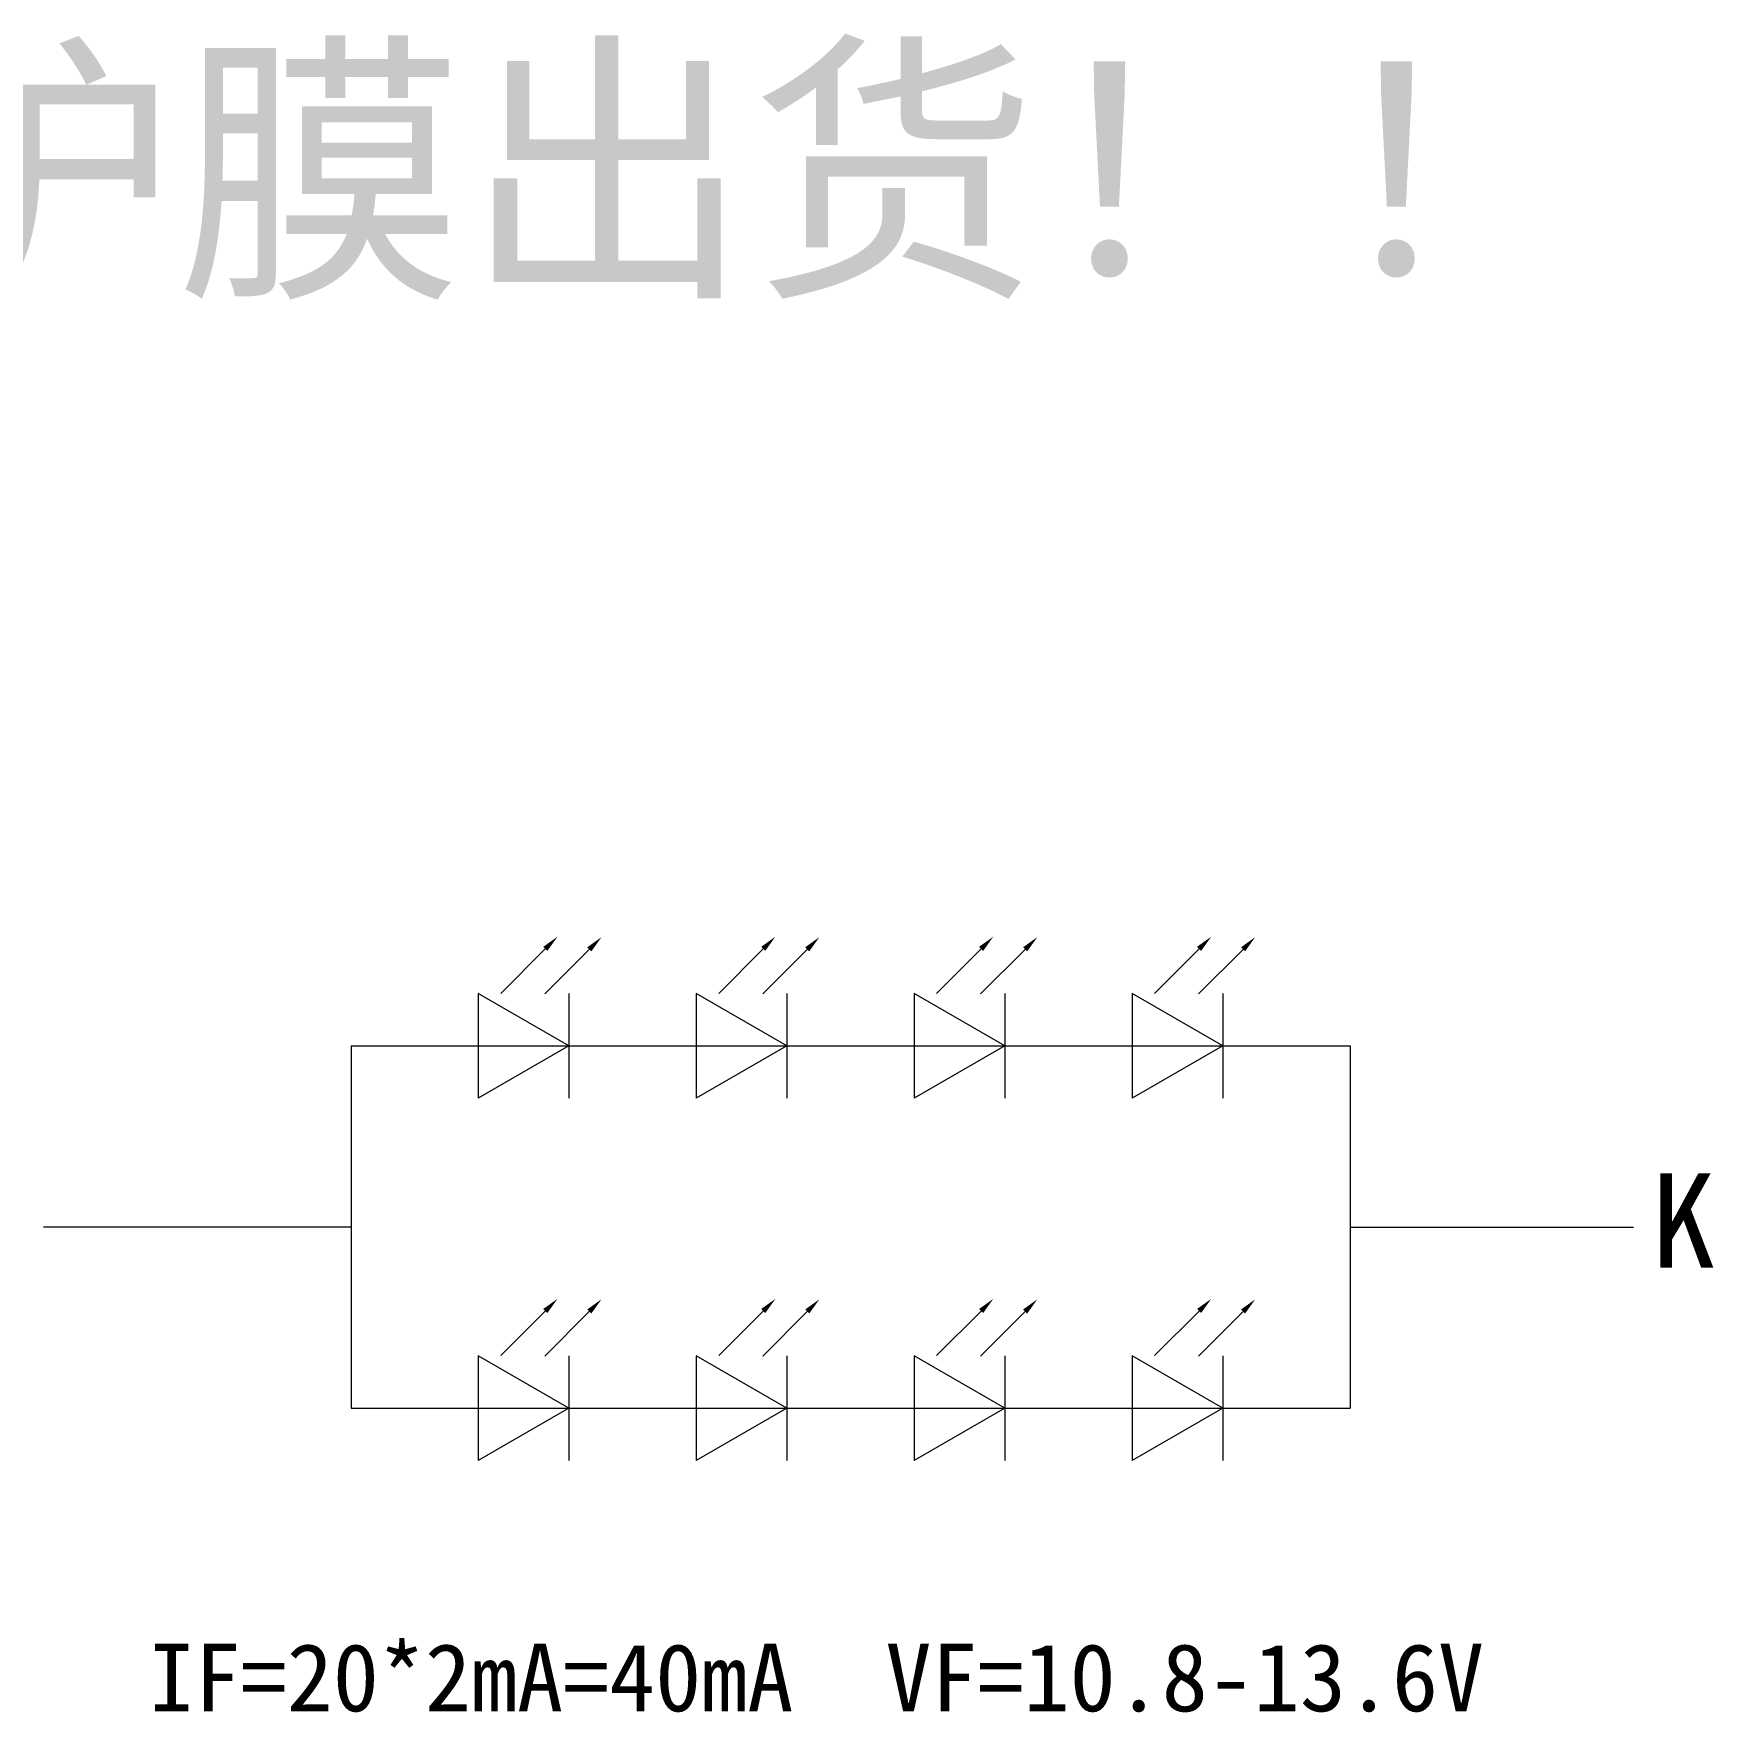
# Model space of a CAD drawing. Header units: inches. Extents: x 384 to 1427, y -468 to -47.
# Drawn here: x 1128.57 to 1175.7, y -421.34 to -374.25 of the extents above; entities that cross this region are included whole.
import ezdxf

# ---------------------------------------------------------------- set-up
doc = ezdxf.new("R2010")
doc.units = ezdxf.units.IN
doc.header["$LTSCALE"] = 1.21
doc.header["$MEASUREMENT"] = 0
doc.layers.get('0').update_dxf_attribs({"linetype": 'CONTINUOUS'})
doc.layers.add('DIM', color=123, linetype='CONTINUOUS', lineweight=9)
doc.layers.add('文字', color=7, linetype='CONTINUOUS')
doc.styles.add('仿宋', font='', dxfattribs={"height": 2.5})
doc.styles.add('宋体', font='')
doc.styles.add('黑体', font='')
doc.styles.get('仿宋').set_extended_font_data('FangSong_GB2312')
doc.styles.get('宋体').set_extended_font_data('SimSun')
doc.styles.get('黑体').set_extended_font_data('楷体_GB2312')

msp = doc.modelspace()

# ---------------------------------------------------------------- linework, layer by layer
at = {"layer": 'DIM', "color": 1, "lineweight": 5}
for p, q in [((1141.0491, -401.1772), (1141.0491, -404.1122)), ((1143.5909, -402.6447), (1141.0491, -401.1772)), ((1143.5909, -401.1772), (1143.5909, -404.1122)), ((1147.1621, -401.1772), (1147.1621, -404.1122)), ((1149.7039, -402.6447), (1147.1621, -401.1772)), ((1149.7039, -401.1772), (1149.7039, -404.1122)), ((1153.275, -401.1772), (1153.275, -404.1122)), ((1155.8168, -402.6447), (1153.275, -401.1772)), ((1155.8168, -401.1772), (1155.8168, -404.1122)), ((1159.388, -401.1772), (1159.388, -404.1122)), ((1161.9298, -402.6447), (1159.388, -401.1772)), ((1161.9298, -401.1772), (1161.9298, -404.1122)), ((1137.4779, -402.6447), (1143.5909, -402.6447)), ((1137.4779, -402.6447), (1137.4779, -412.8039)), ((1143.5909, -402.6447), (1141.0491, -404.1122)), ((1141.0491, -402.6447), (1147.1621, -402.6447)), ((1147.1621, -402.6447), (1153.275, -402.6447)), ((1149.7039, -402.6447), (1147.1621, -404.1122)), ((1155.8168, -402.6447), (1153.275, -404.1122)), ((1153.275, -402.6447), (1159.388, -402.6447)), ((1161.9298, -402.6447), (1159.388, -404.1122)), ((1159.388, -402.6447), (1165.501, -402.6447)), ((1165.501, -402.6447), (1165.501, -412.8039)), ((1137.4779, -407.7243), (1128.8478, -407.7243)), ((1165.501, -407.7243), (1173.4549, -407.7243)), ((1141.0491, -411.3364), (1141.0491, -414.2714)), ((1143.5909, -412.8039), (1141.0491, -411.3364)), ((1143.5909, -411.3364), (1143.5909, -414.2714)), ((1147.1621, -411.3364), (1147.1621, -414.2714)), ((1149.7039, -412.8039), (1147.1621, -411.3364)), ((1149.7039, -411.3364), (1149.7039, -414.2714)), ((1153.275, -411.3364), (1153.275, -414.2714)), ((1155.8168, -412.8039), (1153.275, -411.3364)), ((1155.8168, -411.3364), (1155.8168, -414.2714)), ((1159.388, -411.3364), (1159.388, -414.2714)), ((1161.9298, -412.8039), (1159.388, -411.3364)), ((1161.9298, -411.3364), (1161.9298, -414.2714)), ((1137.4779, -412.8039), (1143.5909, -412.8039)), ((1143.5909, -412.8039), (1141.0491, -414.2714)), ((1141.0491, -412.8039), (1147.1621, -412.8039)), ((1147.1621, -412.8039), (1153.275, -412.8039)), ((1149.7039, -412.8039), (1147.1621, -414.2714)), ((1155.8168, -412.8039), (1153.275, -414.2714)), ((1153.275, -412.8039), (1159.388, -412.8039)), ((1161.9298, -412.8039), (1159.388, -414.2714)), ((1159.388, -412.8039), (1165.501, -412.8039))]:
    msp.add_line(p, q, dxfattribs=at)
for points in [[(1142.9279, -399.9205), (1141.6792, -401.1692)], [(1144.1613, -399.9342), (1142.9127, -401.1829)], [(1149.0409, -399.9205), (1147.7922, -401.1692)], [(1150.2743, -399.9342), (1149.0256, -401.1829)], [(1155.1538, -399.9205), (1153.9052, -401.1692)], [(1156.3873, -399.9342), (1155.1386, -401.1829)], [(1161.2668, -399.9205), (1160.0181, -401.1692)], [(1162.5003, -399.9342), (1161.2516, -401.1829)], [(1142.9279, -410.0797), (1141.6792, -411.3283)], [(1144.1613, -410.0934), (1142.9127, -411.3421)], [(1149.0409, -410.0797), (1147.7922, -411.3283)], [(1150.2743, -410.0934), (1149.0256, -411.3421)], [(1155.1538, -410.0797), (1153.9052, -411.3283)], [(1156.3873, -410.0934), (1155.1386, -411.3421)], [(1161.2668, -410.0797), (1160.0181, -411.3283)], [(1162.5003, -410.0934), (1161.2516, -411.3421)]]:
    msp.add_lwpolyline(points, dxfattribs=at)
for points in [[(1142.8709, -399.8635), (1143.2698, -399.5786), (1142.9849, -399.9775)], [(1148.9839, -399.8635), (1149.3828, -399.5786), (1149.0979, -399.9775)], [(1155.0969, -399.8635), (1155.4957, -399.5786), (1155.2108, -399.9775)], [(1161.2098, -399.8635), (1161.6087, -399.5786), (1161.3238, -399.9775)], [(1144.1044, -399.8772), (1144.5033, -399.5923), (1144.2183, -399.9912)], [(1150.2173, -399.8772), (1150.6162, -399.5923), (1150.3313, -399.9912)], [(1156.3303, -399.8772), (1156.7292, -399.5923), (1156.4443, -399.9912)], [(1162.4433, -399.8772), (1162.8422, -399.5923), (1162.5572, -399.9912)], [(1142.8709, -410.0227), (1143.2698, -409.7378), (1142.9849, -410.1366)], [(1144.1044, -410.0364), (1144.5033, -409.7515), (1144.2183, -410.1504)], [(1148.9839, -410.0227), (1149.3828, -409.7378), (1149.0979, -410.1366)], [(1150.2173, -410.0364), (1150.6162, -409.7515), (1150.3313, -410.1504)], [(1155.0969, -410.0227), (1155.4957, -409.7378), (1155.2108, -410.1366)], [(1156.3303, -410.0364), (1156.7292, -409.7515), (1156.4443, -410.1504)], [(1161.2098, -410.0227), (1161.6087, -409.7378), (1161.3238, -410.1366)], [(1162.4433, -410.0364), (1162.8422, -409.7515), (1162.5572, -410.1504)]]:
    msp.add_solid(points, dxfattribs=at)

# ---------------------------------------------------------------- texts
at = {"color": 2, "lineweight": 5, "insert": (1100.3946, -375.147), "char_height": 5.9013, "width": 116.086366, "attachment_point": 1, "rotation": 0, "style": '黑体'}
msp.add_mtext('{\\fSimSun|b1|i0|c134|p2;\\C4;双层保护膜出货！！}', dxfattribs=at)
at = {"layer": 'DIM', "color": 1, "lineweight": 5, "insert": (1173.9526, -406.2213), "char_height": 2.646, "width": 31.073651, "attachment_point": 1, "style": '仿宋'}
msp.add_mtext('{\\fSimSun|b0|i0|c134|p2;K }', dxfattribs=at)
at = {"layer": '文字', "color": 2, "lineweight": 5, "style": '宋体'}
msp.add_text('IF=20*2mA=40mA  VF=10.8-13.6V', height=1.89891, dxfattribs=at).set_placement((1131.8006, -421.3078))

doc.saveas('drawing.dxf')
